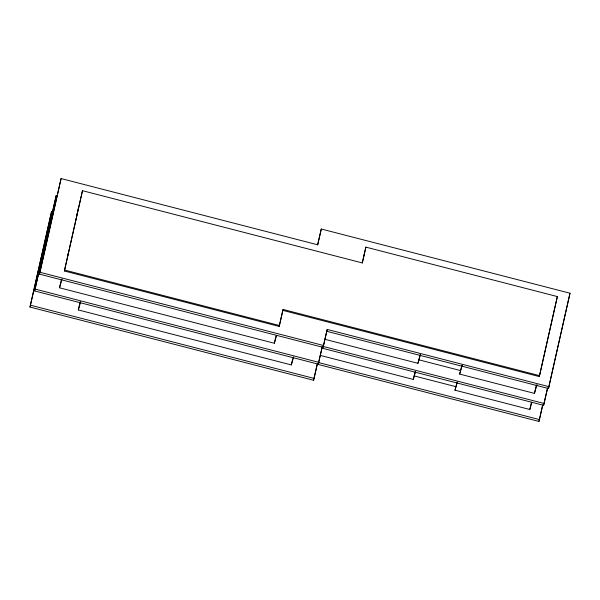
<?xml version="1.0" encoding="UTF-8"?>
<svg xmlns="http://www.w3.org/2000/svg" width="600" height="600" viewBox="0 0 600 600"><rect width="100%" height="100%" fill="white"/><g stroke="black" fill="none" stroke-linecap="round" stroke-linejoin="round"><path stroke-width="0.9" d="M30 307.058L51.593 211.47L30 307.058L313.597 380.265L317.543 363.248M34.65 290.955L56.242 195.36L34.65 290.955L318.248 364.163L322.388 346.252L318.248 364.163M327.24 329.445L323.1 347.355L39.502 274.147L61.088 178.56L317.737 244.808L321.285 229.005L570 293.212L548.467 388.53L326.707 331.282L327.24 329.445L549 386.692M39.502 274.147L61.088 178.56M276.638 335.325L274.35 343.245L59.535 287.79L61.38 279.585M67.748 255.495L68.16 253.673M74.31 226.298L74.715 224.475M75.532 220.83L75.945 219M76.762 215.355L77.175 213.525M77.992 209.88L78.405 208.058M283.072 309.45L279.195 326.438L64.387 270.99L82.477 190.695L362.325 262.935L365.873 247.132L557.347 296.565L539.317 376.582L282.81 310.373L283.072 309.45L539.58 375.668M64.387 270.99L82.477 190.695M293.647 356.91L291.33 364.935L78.323 309.945L80.16 301.785M274.35 343.245L275.955 336.105M279.195 326.438L282.81 310.373M317.603 244.897L321.285 229.005M291.33 364.935L292.74 358.68M313.597 380.265L317.212 364.192L538.972 421.44L542.76 405.082M323.1 347.355L326.707 331.282M363.495 256.92L363.892 255.165M362.257 262.98L365.873 247.132M320.257 355.403L413.28 379.41L415.357 371.43M324.63 339.225L417.93 363.308L420.248 354.502M531.87 402.36L529.815 409.493L454.987 390.18L457.065 382.2M537.007 384.585L534.465 393.39L459.638 374.077L461.955 365.272M529.815 409.493L531.45 402.225M534.465 393.39L536.303 385.207M539.317 376.582L557.347 296.565M538.972 421.44L542.64 405.105M321.855 348.09L543.615 405.338L547.493 388.095M543.615 405.338L547.612 388.072M548.467 388.53L570 293.212M59.535 287.79L62.078 278.993M78.323 309.945L80.64 301.928M413.28 379.41L415.597 371.385M417.93 363.308L420.465 354.502M454.987 390.18L457.305 382.155M459.638 374.077L462.18 365.272M418.717 359.782L460.433 370.553M64.65 270.067L279.465 325.522M40.027 272.303L323.632 345.517M323.295 346.485L544.148 403.5M414.067 375.885L455.783 386.655M35.182 289.11L318.78 362.325M318.645 362.587L539.505 419.603M30.532 305.212L314.13 378.428"/></g></svg>
